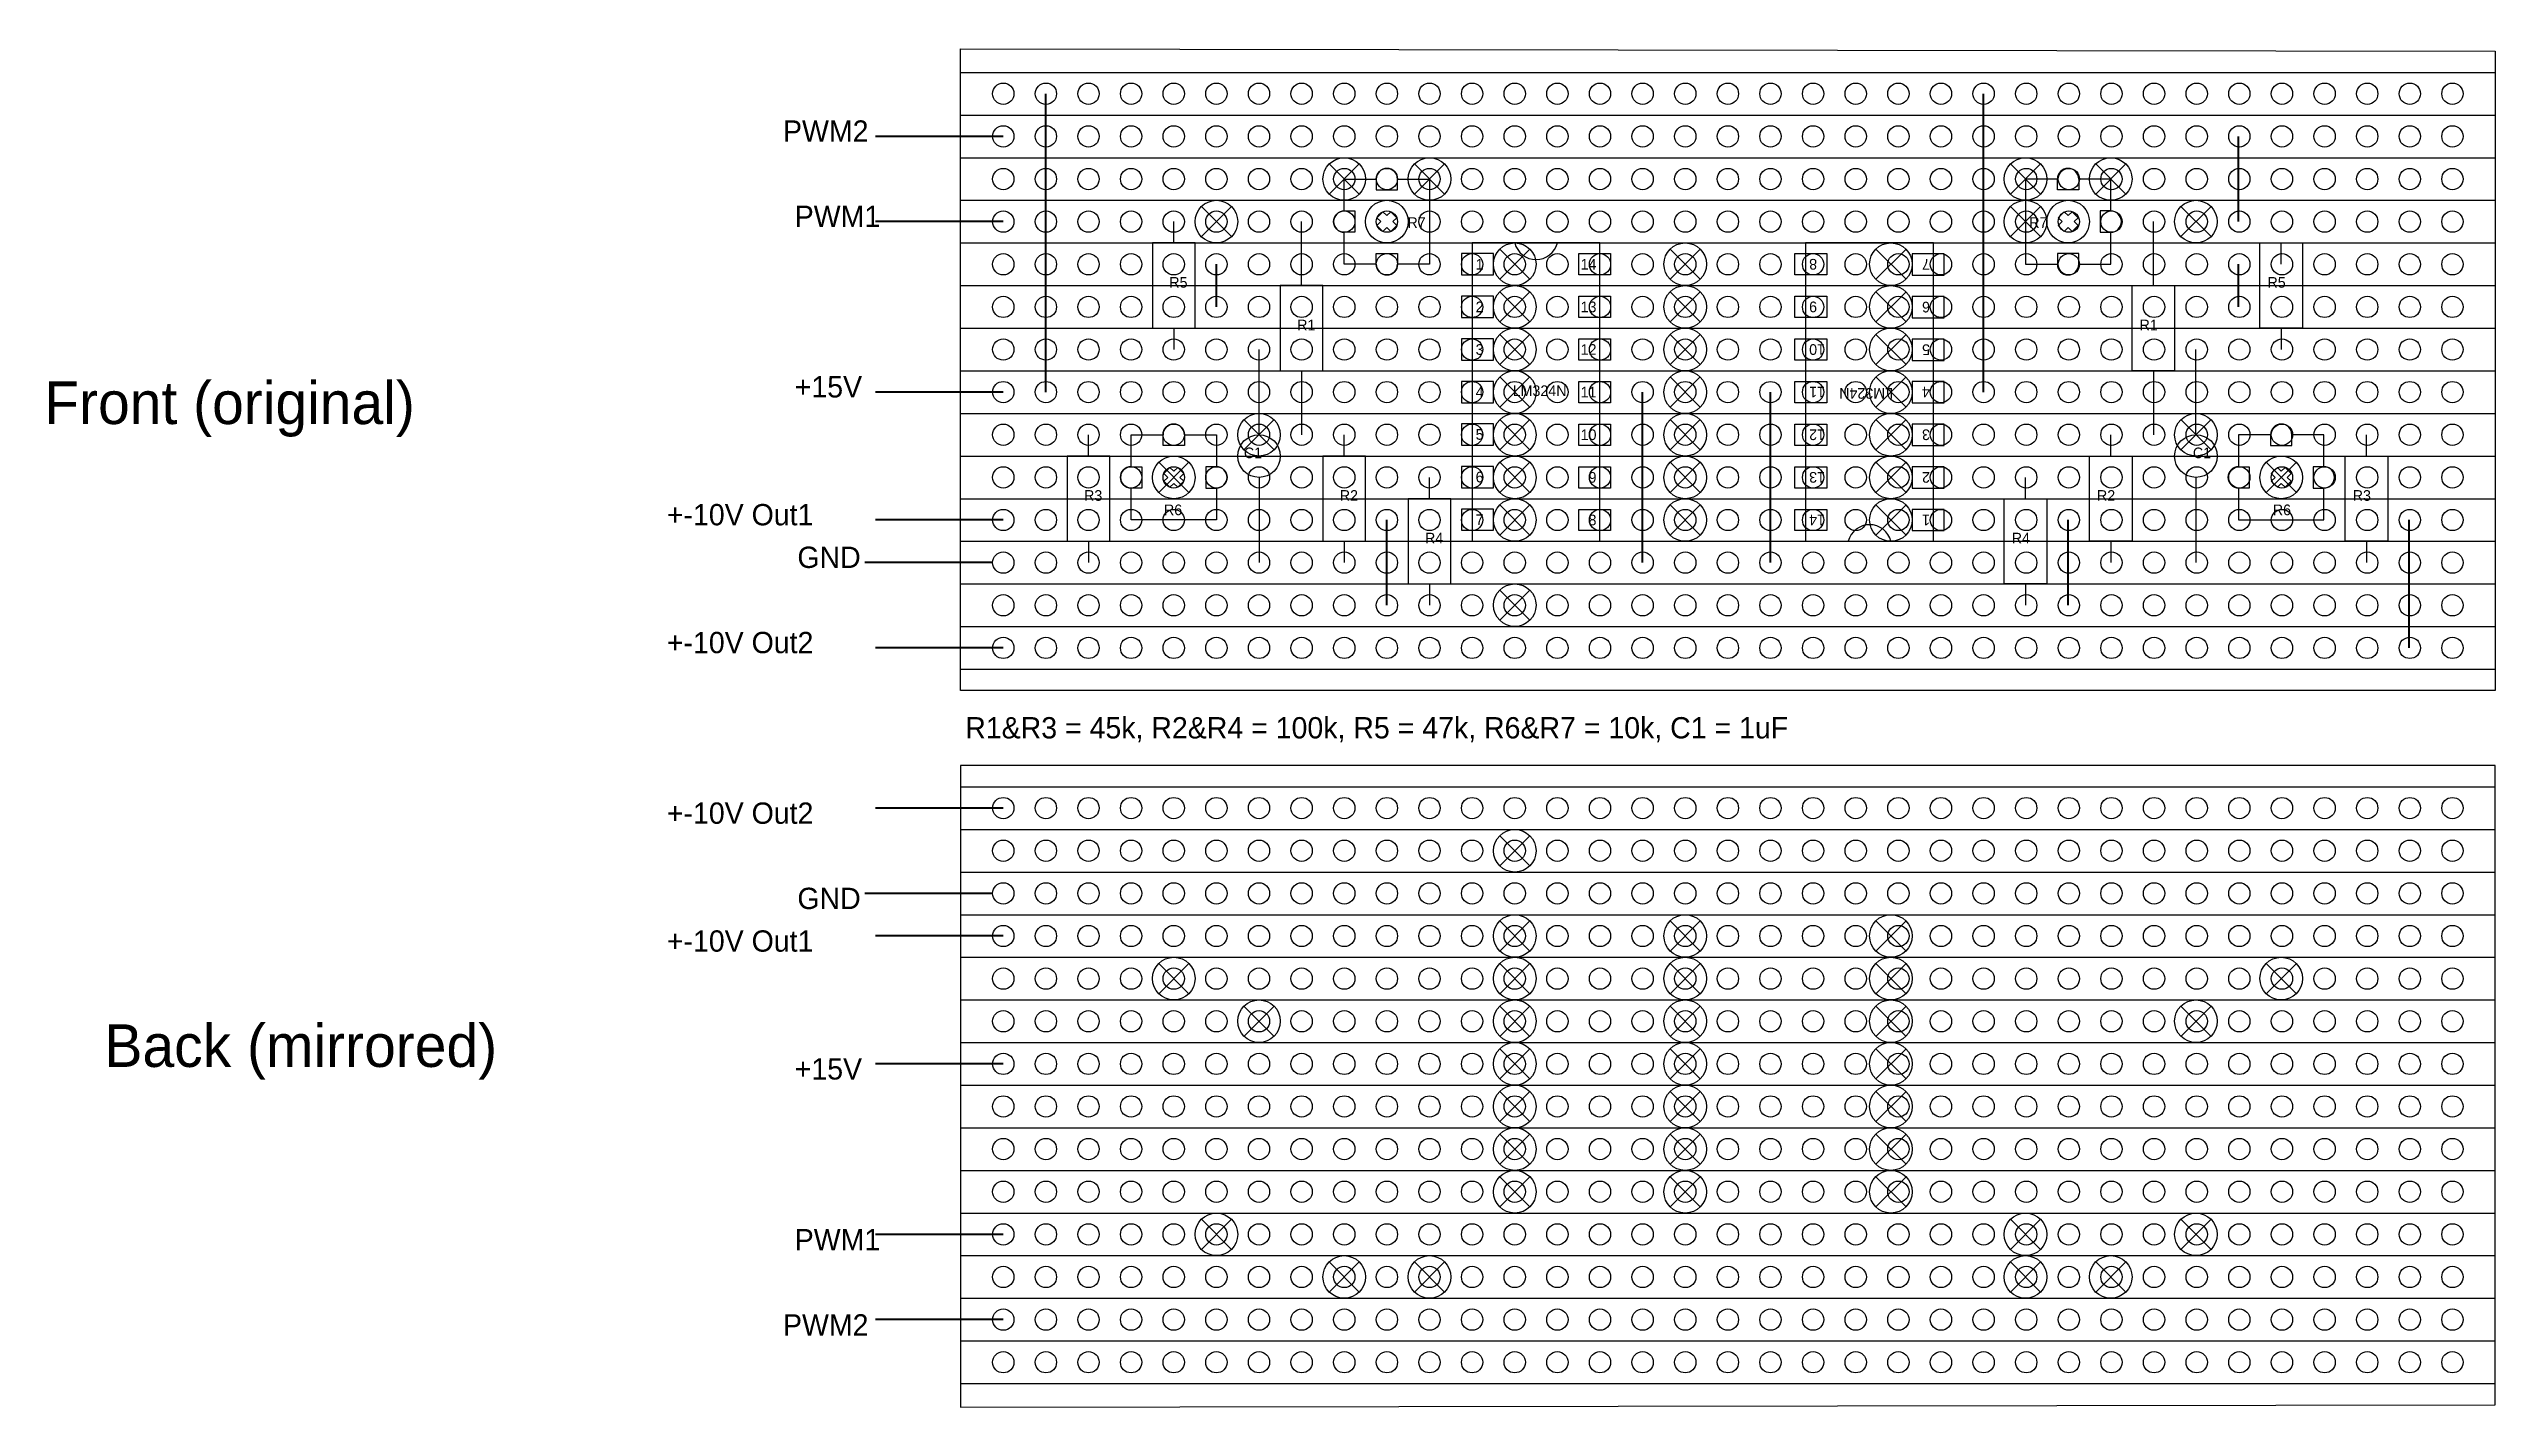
# Model space of a CAD drawing. Header units: millimetres. Extents: x 42 to 272, y 42 to 169.
import ezdxf

# ---------------------------------------------------------------- set-up
doc = ezdxf.new("R2010")
doc.units = ezdxf.units.MM
doc.header["$LTSCALE"] = 6
for name, color, linetype, lineweight in [('_Components', 7, 'Continuous', 30), ('_WBreak', 25, 'Continuous', 30), ('_Wires_top', 1, 'Continuous', 40)]:
    doc.layers.add(name, color=color, linetype=linetype, lineweight=lineweight)
doc.layers.add('_Locked Veroboard', color=253, linetype='Continuous')

msp = doc.modelspace()

# ---------------------------------------------------------------- linework, layer by layer
at = {"layer": '_Components'}
for p, q in [((167.07, 153.62), (167.63, 154.18)), ((168, 153.82), (167.63, 154.18)), ((168, 153.82), (168.37, 154.18)), ((168.93, 153.62), (168.37, 154.18)), ((231, 153.62), (231.57, 154.18)), ((231.93, 153.82), (231.57, 154.18)), ((231.93, 153.82), (232.3, 154.18)), ((232.87, 153.62), (232.3, 154.18)), ((148, 151.25), (148, 153.25)), ((160, 147.25), (160, 153.25)), ((167.43, 153.25), (167.07, 153.62)), ((167.07, 152.89), (167.43, 153.25)), ((167.07, 152.89), (167.63, 152.32)), ((167.63, 152.32), (168, 152.69)), ((168.37, 152.32), (168, 152.69)), ((168.93, 152.89), (168.37, 152.32)), ((168.57, 153.25), (168.93, 153.62)), ((168.93, 152.89), (168.57, 153.25)), ((231.37, 153.25), (231, 153.62)), ((231, 152.89), (231.37, 153.25)), ((231, 152.89), (231.57, 152.32)), ((231.57, 152.32), (231.93, 152.69)), ((232.3, 152.32), (231.93, 152.69)), ((232.87, 152.89), (232.3, 152.32)), ((232.5, 153.25), (232.87, 153.62)), ((232.87, 152.89), (232.5, 153.25)), ((239.93, 147.25), (239.93, 153.25)), ((251.93, 149.25), (251.93, 151.25)), ((148, 143.25), (148, 141.25)), ((251.93, 143.25), (251.93, 141.25)), ((156, 133.25), (156, 141.25)), ((243.93, 133.25), (243.93, 141.25)), ((160, 139.25), (160, 133.25)), ((239.93, 139.25), (239.93, 133.25)), ((140, 131.25), (140, 133.25)), ((164, 131.25), (164, 133.25)), ((235.93, 131.25), (235.93, 133.25)), ((259.93, 131.25), (259.93, 133.25)), ((147.63, 130.18), (147.07, 129.62)), ((147.07, 129.62), (147.43, 129.25)), ((147.07, 128.89), (147.43, 129.25)), ((147.63, 128.32), (147.07, 128.89)), ((147.63, 130.18), (148, 129.82)), ((147.63, 128.32), (148, 128.69)), ((148, 129.82), (148.37, 130.18)), ((148, 128.69), (148.37, 128.32)), ((148.37, 130.18), (148.93, 129.62)), ((148.37, 128.32), (148.93, 128.89)), ((148.57, 129.25), (148.93, 129.62)), ((148.57, 129.25), (148.93, 128.89)), ((156, 129.25), (156, 121.25)), ((172, 127.25), (172, 129.25)), ((227.93, 127.25), (227.93, 129.25)), ((243.93, 129.25), (243.93, 121.25)), ((251.57, 130.18), (251, 129.62)), ((251.37, 129.25), (251, 129.62)), ((251.37, 129.25), (251, 128.89)), ((251.57, 128.32), (251, 128.89)), ((251.93, 129.82), (251.57, 130.18)), ((251.93, 128.69), (251.57, 128.32)), ((252.3, 130.18), (251.93, 129.82)), ((252.3, 128.32), (251.93, 128.69)), ((252.3, 130.18), (252.87, 129.62)), ((252.3, 128.32), (252.87, 128.89)), ((252.87, 129.62), (252.5, 129.25)), ((252.87, 128.89), (252.5, 129.25)), ((140, 123.25), (140, 121.25)), ((164, 123.25), (164, 121.25)), ((235.93, 123.25), (235.93, 121.25)), ((259.93, 123.25), (259.93, 121.25)), ((172, 119.25), (172, 117.25)), ((227.93, 119.25), (227.93, 117.25))]:
    msp.add_line(p, q, dxfattribs=at)
for points in [[(164, 154.25), (164, 157.25), (167, 157.25)], [(167, 157.25), (167, 156.25), (169, 156.25), (169, 157.25)], [(169, 157.25), (172, 157.25), (172, 149.25), (169, 149.25)], [(230.93, 157.25), (227.93, 157.25), (227.93, 149.25), (230.93, 149.25)], [(232.93, 157.25), (232.93, 156.25), (230.93, 156.25), (230.93, 157.25)], [(235.93, 154.25), (235.93, 157.25), (232.93, 157.25)], [(164, 154.25), (165, 154.25), (165, 152.25), (164, 152.25)], [(235.93, 154.25), (234.93, 154.25), (234.93, 152.25), (235.93, 152.25)], [(167, 149.25), (164, 149.25), (164, 152.25)], [(232.93, 149.25), (235.93, 149.25), (235.93, 152.25)], [(167, 149.25), (167, 150.25), (169, 150.25), (169, 149.25)], [(232.93, 149.25), (232.93, 150.25), (230.93, 150.25), (230.93, 149.25)], [(144, 130.25), (144, 133.25), (147, 133.25)], [(149, 133.25), (149, 132.25), (147, 132.25), (147, 133.25)], [(149, 133.25), (152, 133.25), (152, 130.25)], [(250.93, 133.25), (247.93, 133.25), (247.93, 130.25)], [(250.93, 133.25), (250.93, 132.25), (252.93, 132.25), (252.93, 133.25)], [(255.93, 130.25), (255.93, 133.25), (252.93, 133.25)], [(144, 130.25), (145, 130.25), (145, 128.25), (144, 128.25)], [(152, 130.25), (151, 130.25), (151, 128.25), (152, 128.25)], [(247.93, 130.25), (248.93, 130.25), (248.93, 128.25), (247.93, 128.25)], [(255.93, 130.25), (254.93, 130.25), (254.93, 128.25), (255.93, 128.25)], [(152, 128.25), (152, 125.25), (144, 125.25), (144, 128.25)], [(247.93, 128.25), (247.93, 125.25), (255.93, 125.25), (255.93, 128.25)]]:
    msp.add_lwpolyline(points, dxfattribs=at)
for points in [[(150, 151.25), (146, 151.25), (146, 143.25), (150, 143.25)], [(178, 150.25), (175, 150.25), (175, 148.25), (178, 148.25)], [(188, 151.25), (176, 151.25), (176, 123.25), (188, 123.25)], [(186, 150.25), (189, 150.25), (189, 148.25), (186, 148.25)], [(209.3, 148.25), (206.3, 148.25), (206.3, 150.25), (209.3, 150.25)], [(207.3, 123.25), (219.3, 123.25), (219.3, 151.25), (207.3, 151.25)], [(217.3, 148.23), (220.3, 148.23), (220.3, 150.23), (217.3, 150.23)], [(249.93, 151.25), (253.93, 151.25), (253.93, 143.25), (249.93, 143.25)], [(162, 147.25), (158, 147.25), (158, 139.25), (162, 139.25)], [(237.93, 147.25), (241.93, 147.25), (241.93, 139.25), (237.93, 139.25)], [(178, 146.25), (175, 146.25), (175, 144.25), (178, 144.25)], [(186, 146.25), (189, 146.25), (189, 144.25), (186, 144.25)], [(209.3, 144.25), (206.3, 144.25), (206.3, 146.25), (209.3, 146.25)], [(217.3, 144.23), (220.3, 144.23), (220.3, 146.23), (217.3, 146.23)], [(178, 142.25), (175, 142.25), (175, 140.25), (178, 140.25)], [(186, 142.25), (189, 142.25), (189, 140.25), (186, 140.25)], [(209.3, 140.25), (206.3, 140.25), (206.3, 142.25), (209.3, 142.25)], [(217.3, 140.23), (220.3, 140.23), (220.3, 142.23), (217.3, 142.23)], [(178, 138.25), (175, 138.25), (175, 136.25), (178, 136.25)], [(186, 138.25), (189, 138.25), (189, 136.25), (186, 136.25)], [(209.3, 136.25), (206.3, 136.25), (206.3, 138.25), (209.3, 138.25)], [(217.3, 136.25), (220.3, 136.25), (220.3, 138.25), (217.3, 138.25)], [(178, 134.28), (175, 134.28), (175, 132.28), (178, 132.28)], [(186, 134.25), (189, 134.25), (189, 132.25), (186, 132.25)], [(209.3, 132.25), (206.3, 132.25), (206.3, 134.25), (209.3, 134.25)], [(217.3, 132.25), (220.3, 132.25), (220.3, 134.25), (217.3, 134.25)], [(142, 131.25), (138, 131.25), (138, 123.25), (142, 123.25)], [(166, 131.25), (162, 131.25), (162, 123.25), (166, 123.25)], [(233.93, 131.25), (237.93, 131.25), (237.93, 123.25), (233.93, 123.25)], [(257.93, 131.25), (261.93, 131.25), (261.93, 123.25), (257.93, 123.25)], [(178, 130.28), (175, 130.28), (175, 128.28), (178, 128.28)], [(186, 130.25), (189, 130.25), (189, 128.25), (186, 128.25)], [(209.3, 128.25), (206.3, 128.25), (206.3, 130.25), (209.3, 130.25)], [(217.3, 128.25), (220.3, 128.25), (220.3, 130.25), (217.3, 130.25)], [(174, 127.25), (170, 127.25), (170, 119.25), (174, 119.25)], [(178, 126.28), (175, 126.28), (175, 124.28), (178, 124.28)], [(225.93, 127.25), (229.93, 127.25), (229.93, 119.25), (225.93, 119.25)], [(186, 126.25), (189, 126.25), (189, 124.25), (186, 124.25)], [(209.3, 124.25), (206.3, 124.25), (206.3, 126.25), (209.3, 126.25)], [(217.3, 124.25), (220.3, 124.25), (220.3, 126.25), (217.3, 126.25)]]:
    msp.add_lwpolyline(points, close=True, dxfattribs=at)
for centre in [(168, 153.25), (231.93, 153.25), (156, 131.25), (243.93, 131.25), (148, 129.25), (251.93, 129.25)]:
    msp.add_circle(centre, 2, dxfattribs=at)
for centre, radius, start, end in [((168, 157.25), 1, 0, 180), ((231.93, 157.25), 1, 0, 180), ((164, 153.25), 1, 90, 270), ((235.93, 153.25), 1, 270, 90), ((168, 149.25), 1, 180, 0), ((182, 151.75), 2.06, 194.0362, 345.9638), ((231.93, 149.25), 1, 180, 0), ((148, 133.25), 1, 0, 180), ((251.93, 133.25), 1, 0, 180), ((144, 129.25), 1, 90, 270), ((152, 129.25), 1, 270, 90), ((247.93, 129.25), 1, 90, 270), ((255.93, 129.25), 1, 270, 90), ((213.3, 122.75), 2.06, 14.0362, 165.9638)]:
    msp.add_arc(centre, radius, start, end, dxfattribs=at)
at = {"layer": '_Locked Veroboard'}
for p, q in [((128, 167.25), (232, 167.25)), ((168, 167.25), (272, 167.25)), ((128, 163.25), (232, 163.25)), ((128, 163.25), (232, 163.25)), ((168, 163.25), (272, 163.25)), ((168, 163.25), (272, 163.25)), ((128, 159.25), (232, 159.25)), ((168, 159.25), (272, 159.25)), ((128, 155.25), (232, 155.25)), ((168, 155.25), (272, 155.25)), ((128, 151.25), (232, 151.25)), ((168, 151.25), (272, 151.25)), ((128, 147.25), (232, 147.25)), ((168, 147.25), (272, 147.25)), ((128, 143.25), (232, 143.25)), ((168, 143.25), (272, 143.25)), ((128, 139.25), (232, 139.25)), ((168, 139.25), (272, 139.25)), ((128, 135.25), (232, 135.25)), ((168, 135.25), (272, 135.25)), ((128, 131.25), (232, 131.25)), ((168, 131.25), (272, 131.25)), ((128, 127.25), (232, 127.25)), ((168, 127.25), (272, 127.25)), ((128, 123.25), (232, 123.25)), ((168, 123.25), (272, 123.25)), ((128, 119.25), (232, 119.25)), ((168, 119.25), (272, 119.25)), ((128, 115.25), (232, 115.25)), ((168, 115.25), (272, 115.25)), ((128, 111.25), (232, 111.25)), ((168, 111.25), (272, 111.25)), ((128, 100.21), (232, 100.21)), ((168, 100.21), (272, 100.21)), ((128, 96.21), (232, 96.21)), ((168, 96.21), (272, 96.21)), ((128, 92.21), (232, 92.21)), ((168, 92.21), (272, 92.21)), ((128, 88.21), (232, 88.21)), ((168, 88.21), (272, 88.21)), ((128, 84.21), (232, 84.21)), ((168, 84.21), (272, 84.21)), ((128, 80.21), (232, 80.21)), ((168, 80.21), (272, 80.21)), ((128, 76.21), (232, 76.21)), ((168, 76.21), (272, 76.21)), ((128, 72.21), (232, 72.21)), ((168, 72.21), (272, 72.21)), ((128, 68.21), (232, 68.21)), ((168, 68.21), (272, 68.21)), ((128, 64.21), (232, 64.21)), ((168, 64.21), (272, 64.21)), ((128, 60.21), (232, 60.21)), ((168, 60.21), (272, 60.21)), ((128, 56.21), (232, 56.21)), ((168, 56.21), (272, 56.21)), ((128, 52.21), (232, 52.21)), ((168, 52.21), (272, 52.21)), ((128, 48.21), (232, 48.21)), ((128, 48.21), (232, 48.21)), ((168, 48.21), (272, 48.21)), ((168, 48.21), (272, 48.21)), ((128, 44.21), (232, 44.21)), ((168, 44.21), (272, 44.21))]:
    msp.add_line(p, q, dxfattribs=at)
for points in [[(128, 169.46), (272, 169.26), (272, 109.25), (128, 109.25)], [(128, 42), (272, 42.2), (272, 102.21), (128, 102.21)]]:
    msp.add_lwpolyline(points, close=True, dxfattribs=at)
for centre in [(132, 165.25), (136, 165.25), (140, 165.25), (144, 165.25), (148, 165.25), (152, 165.25), (156, 165.25), (160, 165.25), (164, 165.25), (168, 165.25), (172, 165.25), (176, 165.25), (180, 165.25), (184, 165.25), (188, 165.25), (192, 165.25), (196, 165.25), (200, 165.25), (204, 165.25), (208, 165.25), (212, 165.25), (216, 165.25), (220, 165.25), (224, 165.25), (228, 165.25), (232, 165.25), (236, 165.25), (240, 165.25), (244, 165.25), (248, 165.25), (252, 165.25), (256, 165.25), (260, 165.25), (264, 165.25), (268, 165.25), (132, 161.25), (136, 161.25), (140, 161.25), (144, 161.25), (148, 161.25), (152, 161.25), (156, 161.25), (160, 161.25), (164, 161.25), (168, 161.25), (172, 161.25), (176, 161.25), (180, 161.25), (184, 161.25), (188, 161.25), (192, 161.25), (196, 161.25), (200, 161.25), (204, 161.25), (208, 161.25), (212, 161.25), (216, 161.25), (220, 161.25), (224, 161.25), (228, 161.25), (232, 161.25), (236, 161.25), (240, 161.25), (244, 161.25), (248, 161.25), (252, 161.25), (256, 161.25), (260, 161.25), (264, 161.25), (268, 161.25), (132, 157.25), (136, 157.25), (140, 157.25), (144, 157.25), (148, 157.25), (152, 157.25), (156, 157.25), (160, 157.25), (164, 157.25), (168, 157.25), (172, 157.25), (176, 157.25), (180, 157.25), (184, 157.25), (188, 157.25), (192, 157.25), (196, 157.25), (200, 157.25), (204, 157.25), (208, 157.25), (212, 157.25), (216, 157.25), (220, 157.25), (224, 157.25), (228, 157.25), (232, 157.25), (236, 157.25), (240, 157.25), (244, 157.25), (248, 157.25), (252, 157.25), (256, 157.25), (260, 157.25), (264, 157.25), (268, 157.25), (132, 153.25), (136, 153.25), (140, 153.25), (144, 153.25), (148, 153.25), (152, 153.25), (156, 153.25), (160, 153.25), (164, 153.25), (168, 153.25), (172, 153.25), (176, 153.25), (180, 153.25), (184, 153.25), (188, 153.25), (192, 153.25), (196, 153.25), (200, 153.25), (204, 153.25), (208, 153.25), (212, 153.25), (216, 153.25), (220, 153.25), (224, 153.25), (228, 153.25), (232, 153.25), (236, 153.25), (240, 153.25), (244, 153.25), (248, 153.25), (252, 153.25), (256, 153.25), (260, 153.25), (264, 153.25), (268, 153.25), (132, 149.25), (136, 149.25), (140, 149.25), (144, 149.25), (148, 149.25), (152, 149.25), (156, 149.25), (160, 149.25), (164, 149.25), (168, 149.25), (172, 149.25), (176, 149.25), (180, 149.25), (184, 149.25), (188, 149.25), (192, 149.25), (196, 149.25), (200, 149.25), (204, 149.25), (208, 149.25), (212, 149.25), (216, 149.25), (220, 149.25), (224, 149.25), (228, 149.25), (232, 149.25), (236, 149.25), (240, 149.25), (244, 149.25), (248, 149.25), (252, 149.25), (256, 149.25), (260, 149.25), (264, 149.25), (268, 149.25), (132, 145.25), (136, 145.25), (140, 145.25), (144, 145.25), (148, 145.25), (152, 145.25), (156, 145.25), (160, 145.25), (164, 145.25), (168, 145.25), (172, 145.25), (176, 145.25), (180, 145.25), (184, 145.25), (188, 145.25), (192, 145.25), (196, 145.25), (200, 145.25), (204, 145.25), (208, 145.25), (212, 145.25), (216, 145.25), (220, 145.25), (224, 145.25), (228, 145.25), (232, 145.25), (236, 145.25), (240, 145.25), (244, 145.25), (248, 145.25), (252, 145.25), (256, 145.25), (260, 145.25), (264, 145.25), (268, 145.25), (132, 141.25), (136, 141.25), (140, 141.25), (144, 141.25), (148, 141.25), (152, 141.25), (156, 141.25), (160, 141.25), (164, 141.25), (168, 141.25), (172, 141.25), (176, 141.25), (180, 141.25), (184, 141.25), (188, 141.25), (192, 141.25), (196, 141.25), (200, 141.25), (204, 141.25), (208, 141.25), (212, 141.25), (216, 141.25), (220, 141.25), (224, 141.25), (228, 141.25), (232, 141.25), (236, 141.25), (240, 141.25), (244, 141.25), (248, 141.25), (252, 141.25), (256, 141.25), (260, 141.25), (264, 141.25), (268, 141.25), (132, 137.25), (136, 137.25), (140, 137.25), (144, 137.25), (148, 137.25), (152, 137.25), (156, 137.25), (160, 137.25), (164, 137.25), (168, 137.25), (172, 137.25), (176, 137.25), (180, 137.25), (184, 137.25), (188, 137.25), (192, 137.25), (196, 137.25), (200, 137.25), (204, 137.25), (208, 137.25), (212, 137.25), (216, 137.25), (220, 137.25), (224, 137.25), (228, 137.25), (232, 137.25), (236, 137.25), (240, 137.25), (244, 137.25), (248, 137.25), (252, 137.25), (256, 137.25), (260, 137.25), (264, 137.25), (268, 137.25), (132, 133.25), (136, 133.25), (140, 133.25), (144, 133.25), (148, 133.25), (152, 133.25), (156, 133.25), (160, 133.25), (164, 133.25), (168, 133.25), (172, 133.25), (176, 133.25), (180, 133.25), (184, 133.25), (188, 133.25), (192, 133.25), (196, 133.25), (200, 133.25), (204, 133.25), (208, 133.25), (212, 133.25), (216, 133.25), (220, 133.25), (224, 133.25), (228, 133.25), (232, 133.25), (236, 133.25), (240, 133.25), (244, 133.25), (248, 133.25), (252, 133.25), (256, 133.25), (260, 133.25), (264, 133.25), (268, 133.25), (132, 129.25), (136, 129.25), (140, 129.25), (144, 129.25), (148, 129.25), (152, 129.25), (156, 129.25), (160, 129.25), (164, 129.25), (168, 129.25), (172, 129.25), (176, 129.25), (180, 129.25), (184, 129.25), (188, 129.25), (192, 129.25), (196, 129.25), (200, 129.25), (204, 129.25), (208, 129.25), (212, 129.25), (216, 129.25), (220, 129.25), (224, 129.25), (228, 129.25), (232, 129.25), (236, 129.25), (240, 129.25), (244, 129.25), (248, 129.25), (252, 129.25), (256, 129.25), (260, 129.25), (264, 129.25), (268, 129.25), (132, 125.25), (136, 125.25), (140, 125.25), (144, 125.25), (148, 125.25), (152, 125.25), (156, 125.25), (160, 125.25), (164, 125.25), (168, 125.25), (172, 125.25), (176, 125.25), (180, 125.25), (184, 125.25), (188, 125.25), (192, 125.25), (196, 125.25), (200, 125.25), (204, 125.25), (208, 125.25), (212, 125.25), (216, 125.25), (220, 125.25), (224, 125.25), (228, 125.25), (232, 125.25), (236, 125.25), (240, 125.25), (244, 125.25), (248, 125.25), (252, 125.25), (256, 125.25), (260, 125.25), (264, 125.25), (268, 125.25), (132, 121.25), (136, 121.25), (140, 121.25), (144, 121.25), (148, 121.25), (152, 121.25), (156, 121.25), (160, 121.25), (164, 121.25), (168, 121.25), (172, 121.25), (176, 121.25), (180, 121.25), (184, 121.25), (188, 121.25), (192, 121.25), (196, 121.25), (200, 121.25), (204, 121.25), (208, 121.25), (212, 121.25), (216, 121.25), (220, 121.25), (224, 121.25), (228, 121.25), (232, 121.25), (236, 121.25), (240, 121.25), (244, 121.25), (248, 121.25), (252, 121.25), (256, 121.25), (260, 121.25), (264, 121.25), (268, 121.25), (132, 117.25), (136, 117.25), (140, 117.25), (144, 117.25), (148, 117.25), (152, 117.25), (156, 117.25), (160, 117.25), (164, 117.25), (168, 117.25), (172, 117.25), (176, 117.25), (180, 117.25), (184, 117.25), (188, 117.25), (192, 117.25), (196, 117.25), (200, 117.25), (204, 117.25), (208, 117.25), (212, 117.25), (216, 117.25), (220, 117.25), (224, 117.25), (228, 117.25), (232, 117.25), (236, 117.25), (240, 117.25), (244, 117.25), (248, 117.25), (252, 117.25), (256, 117.25), (260, 117.25), (264, 117.25), (268, 117.25), (132, 113.25), (136, 113.25), (140, 113.25), (144, 113.25), (148, 113.25), (152, 113.25), (156, 113.25), (160, 113.25), (164, 113.25), (168, 113.25), (172, 113.25), (176, 113.25), (180, 113.25), (184, 113.25), (188, 113.25), (192, 113.25), (196, 113.25), (200, 113.25), (204, 113.25), (208, 113.25), (212, 113.25), (216, 113.25), (220, 113.25), (224, 113.25), (228, 113.25), (232, 113.25), (236, 113.25), (240, 113.25), (244, 113.25), (248, 113.25), (252, 113.25), (256, 113.25), (260, 113.25), (264, 113.25), (268, 113.25), (132, 98.21), (136, 98.21), (140, 98.21), (144, 98.21), (148, 98.21), (152, 98.21), (156, 98.21), (160, 98.21), (164, 98.21), (168, 98.21), (172, 98.21), (176, 98.21), (180, 98.21), (184, 98.21), (188, 98.21), (192, 98.21), (196, 98.21), (200, 98.21), (204, 98.21), (208, 98.21), (212, 98.21), (216, 98.21), (220, 98.21), (224, 98.21), (228, 98.21), (232, 98.21), (236, 98.21), (240, 98.21), (244, 98.21), (248, 98.21), (252, 98.21), (256, 98.21), (260, 98.21), (264, 98.21), (268, 98.21), (132, 94.21), (136, 94.21), (140, 94.21), (144, 94.21), (148, 94.21), (152, 94.21), (156, 94.21), (160, 94.21), (164, 94.21), (168, 94.21), (172, 94.21), (176, 94.21), (180, 94.21), (184, 94.21), (188, 94.21), (192, 94.21), (196, 94.21), (200, 94.21), (204, 94.21), (208, 94.21), (212, 94.21), (216, 94.21), (220, 94.21), (224, 94.21), (228, 94.21), (232, 94.21), (236, 94.21), (240, 94.21), (244, 94.21), (248, 94.21), (252, 94.21), (256, 94.21), (260, 94.21), (264, 94.21), (268, 94.21), (132, 90.21), (136, 90.21), (140, 90.21), (144, 90.21), (148, 90.21), (152, 90.21), (156, 90.21), (160, 90.21), (164, 90.21), (168, 90.21), (172, 90.21), (176, 90.21), (180, 90.21), (184, 90.21), (188, 90.21), (192, 90.21), (196, 90.21), (200, 90.21), (204, 90.21), (208, 90.21), (212, 90.21), (216, 90.21), (220, 90.21), (224, 90.21), (228, 90.21), (232, 90.21), (236, 90.21), (240, 90.21), (244, 90.21), (248, 90.21), (252, 90.21), (256, 90.21), (260, 90.21), (264, 90.21), (268, 90.21), (132, 86.21), (136, 86.21), (140, 86.21), (144, 86.21), (148, 86.21), (152, 86.21), (156, 86.21), (160, 86.21), (164, 86.21), (168, 86.21), (172, 86.21), (176, 86.21), (180, 86.21), (184, 86.21), (188, 86.21), (192, 86.21), (196, 86.21), (200, 86.21), (204, 86.21), (208, 86.21), (212, 86.21), (216, 86.21), (220, 86.21), (224, 86.21), (228, 86.21), (232, 86.21), (236, 86.21), (240, 86.21), (244, 86.21), (248, 86.21), (252, 86.21), (256, 86.21), (260, 86.21), (264, 86.21), (268, 86.21), (132, 82.21), (136, 82.21), (140, 82.21), (144, 82.21), (148, 82.21), (152, 82.21), (156, 82.21), (160, 82.21), (164, 82.21), (168, 82.21), (172, 82.21), (176, 82.21), (180, 82.21), (184, 82.21), (188, 82.21), (192, 82.21), (196, 82.21), (200, 82.21), (204, 82.21), (208, 82.21), (212, 82.21), (216, 82.21), (220, 82.21), (224, 82.21), (228, 82.21), (232, 82.21), (236, 82.21), (240, 82.21), (244, 82.21), (248, 82.21), (252, 82.21), (256, 82.21), (260, 82.21), (264, 82.21), (268, 82.21), (132, 78.21), (136, 78.21), (140, 78.21), (144, 78.21), (148, 78.21), (152, 78.21), (156, 78.21), (160, 78.21), (164, 78.21), (168, 78.21), (172, 78.21), (176, 78.21), (180, 78.21), (184, 78.21), (188, 78.21), (192, 78.21), (196, 78.21), (200, 78.21), (204, 78.21), (208, 78.21), (212, 78.21), (216, 78.21), (220, 78.21), (224, 78.21), (228, 78.21), (232, 78.21), (236, 78.21), (240, 78.21), (244, 78.21), (248, 78.21), (252, 78.21), (256, 78.21), (260, 78.21), (264, 78.21), (268, 78.21), (132, 74.21), (136, 74.21), (140, 74.21), (144, 74.21), (148, 74.21), (152, 74.21), (156, 74.21), (160, 74.21), (164, 74.21), (168, 74.21), (172, 74.21), (176, 74.21), (180, 74.21), (184, 74.21), (188, 74.21), (192, 74.21), (196, 74.21), (200, 74.21), (204, 74.21), (208, 74.21), (212, 74.21), (216, 74.21), (220, 74.21), (224, 74.21), (228, 74.21), (232, 74.21), (236, 74.21), (240, 74.21), (244, 74.21), (248, 74.21), (252, 74.21), (256, 74.21), (260, 74.21), (264, 74.21), (268, 74.21), (132, 70.21), (136, 70.21), (140, 70.21), (144, 70.21), (148, 70.21), (152, 70.21), (156, 70.21), (160, 70.21), (164, 70.21), (168, 70.21), (172, 70.21), (176, 70.21), (180, 70.21), (184, 70.21), (188, 70.21), (192, 70.21), (196, 70.21), (200, 70.21), (204, 70.21), (208, 70.21), (212, 70.21), (216, 70.21), (220, 70.21), (224, 70.21), (228, 70.21), (232, 70.21), (236, 70.21), (240, 70.21), (244, 70.21), (248, 70.21), (252, 70.21), (256, 70.21), (260, 70.21), (264, 70.21), (268, 70.21), (132, 66.21), (136, 66.21), (140, 66.21), (144, 66.21), (148, 66.21), (152, 66.21), (156, 66.21), (160, 66.21), (164, 66.21), (168, 66.21), (172, 66.21), (176, 66.21), (180, 66.21), (184, 66.21), (188, 66.21), (192, 66.21), (196, 66.21), (200, 66.21), (204, 66.21), (208, 66.21), (212, 66.21), (216, 66.21), (220, 66.21), (224, 66.21), (228, 66.21), (232, 66.21), (236, 66.21), (240, 66.21), (244, 66.21), (248, 66.21), (252, 66.21), (256, 66.21), (260, 66.21), (264, 66.21), (268, 66.21), (132, 62.21), (136, 62.21), (140, 62.21), (144, 62.21), (148, 62.21), (152, 62.21), (156, 62.21), (160, 62.21), (164, 62.21), (168, 62.21), (172, 62.21), (176, 62.21), (180, 62.21), (184, 62.21), (188, 62.21), (192, 62.21), (196, 62.21), (200, 62.21), (204, 62.21), (208, 62.21), (212, 62.21), (216, 62.21), (220, 62.21), (224, 62.21), (228, 62.21), (232, 62.21), (236, 62.21), (240, 62.21), (244, 62.21), (248, 62.21), (252, 62.21), (256, 62.21), (260, 62.21), (264, 62.21), (268, 62.21), (132, 58.21), (136, 58.21), (140, 58.21), (144, 58.21), (148, 58.21), (152, 58.21), (156, 58.21), (160, 58.21), (164, 58.21), (168, 58.21), (172, 58.21), (176, 58.21), (180, 58.21), (184, 58.21), (188, 58.21), (192, 58.21), (196, 58.21), (200, 58.21), (204, 58.21), (208, 58.21), (212, 58.21), (216, 58.21), (220, 58.21), (224, 58.21), (228, 58.21), (232, 58.21), (236, 58.21), (240, 58.21), (244, 58.21), (248, 58.21), (252, 58.21), (256, 58.21), (260, 58.21), (264, 58.21), (268, 58.21), (132, 54.21), (136, 54.21), (140, 54.21), (144, 54.21), (148, 54.21), (152, 54.21), (156, 54.21), (160, 54.21), (164, 54.21), (168, 54.21), (172, 54.21), (176, 54.21), (180, 54.21), (184, 54.21), (188, 54.21), (192, 54.21), (196, 54.21), (200, 54.21), (204, 54.21), (208, 54.21), (212, 54.21), (216, 54.21), (220, 54.21), (224, 54.21), (228, 54.21), (232, 54.21), (236, 54.21), (240, 54.21), (244, 54.21), (248, 54.21), (252, 54.21), (256, 54.21), (260, 54.21), (264, 54.21), (268, 54.21), (132, 50.21), (136, 50.21), (140, 50.21), (144, 50.21), (148, 50.21), (152, 50.21), (156, 50.21), (160, 50.21), (164, 50.21), (168, 50.21), (172, 50.21), (176, 50.21), (180, 50.21), (184, 50.21), (188, 50.21), (192, 50.21), (196, 50.21), (200, 50.21), (204, 50.21), (208, 50.21), (212, 50.21), (216, 50.21), (220, 50.21), (224, 50.21), (228, 50.21), (232, 50.21), (236, 50.21), (240, 50.21), (244, 50.21), (248, 50.21), (252, 50.21), (256, 50.21), (260, 50.21), (264, 50.21), (268, 50.21), (132, 46.21), (136, 46.21), (140, 46.21), (144, 46.21), (148, 46.21), (152, 46.21), (156, 46.21), (160, 46.21), (164, 46.21), (168, 46.21), (172, 46.21), (176, 46.21), (180, 46.21), (184, 46.21), (188, 46.21), (192, 46.21), (196, 46.21), (200, 46.21), (204, 46.21), (208, 46.21), (212, 46.21), (216, 46.21), (220, 46.21), (224, 46.21), (228, 46.21), (232, 46.21), (236, 46.21), (240, 46.21), (244, 46.21), (248, 46.21), (252, 46.21), (256, 46.21), (260, 46.21), (264, 46.21), (268, 46.21)]:
    msp.add_circle(centre, 1, dxfattribs=at)
at = {"layer": '_WBreak'}
for p, q in [((165.41, 158.67), (162.59, 155.84)), ((165.41, 155.84), (162.59, 158.67)), ((173.41, 158.67), (170.59, 155.84)), ((173.41, 155.84), (170.59, 158.67)), ((226.52, 158.67), (229.35, 155.84)), ((226.52, 155.84), (229.35, 158.67)), ((234.52, 158.67), (237.35, 155.84)), ((234.52, 155.84), (237.35, 158.67)), ((153.41, 154.67), (150.59, 151.84)), ((153.41, 151.84), (150.59, 154.67)), ((226.52, 154.67), (229.35, 151.84)), ((226.52, 151.84), (229.35, 154.67)), ((242.52, 154.67), (245.35, 151.84)), ((242.52, 151.84), (245.35, 154.67)), ((181.41, 150.67), (178.59, 147.84)), ((181.41, 147.84), (178.59, 150.67)), ((194.59, 147.84), (197.41, 150.67)), ((194.59, 150.67), (197.41, 147.84)), ((213.89, 147.84), (216.72, 150.67)), ((213.89, 150.67), (216.72, 147.84)), ((181.41, 146.67), (178.59, 143.84)), ((181.41, 143.84), (178.59, 146.67)), ((194.59, 143.84), (197.41, 146.67)), ((194.59, 146.67), (197.41, 143.84)), ((213.89, 143.84), (216.72, 146.67)), ((213.89, 146.67), (216.72, 143.84)), ((181.41, 142.67), (178.59, 139.84)), ((181.41, 139.84), (178.59, 142.67)), ((194.59, 139.84), (197.41, 142.67)), ((194.59, 142.67), (197.41, 139.84)), ((213.89, 139.84), (216.72, 142.67)), ((213.89, 142.67), (216.72, 139.84)), ((181.41, 138.67), (178.59, 135.84)), ((181.41, 135.84), (178.59, 138.67)), ((194.59, 135.84), (197.41, 138.67)), ((194.59, 138.67), (197.41, 135.84)), ((213.89, 135.84), (216.72, 138.67)), ((213.89, 138.67), (216.72, 135.84)), ((157.41, 134.67), (154.59, 131.84)), ((157.41, 131.84), (154.59, 134.67)), ((181.41, 134.67), (178.59, 131.84)), ((181.41, 131.84), (178.59, 134.67)), ((194.59, 131.84), (197.41, 134.67)), ((194.59, 134.67), (197.41, 131.84)), ((213.89, 131.84), (216.72, 134.67)), ((213.89, 134.67), (216.72, 131.84)), ((242.52, 134.67), (245.35, 131.84)), ((242.52, 131.84), (245.35, 134.67)), ((149.41, 130.67), (146.59, 127.84)), ((149.41, 127.84), (146.59, 130.67)), ((181.41, 130.67), (178.59, 127.84)), ((181.41, 127.84), (178.59, 130.67)), ((194.59, 127.84), (197.41, 130.67)), ((194.59, 130.67), (197.41, 127.84)), ((213.89, 127.84), (216.72, 130.67)), ((213.89, 130.67), (216.72, 127.84)), ((250.52, 130.67), (253.35, 127.84)), ((250.52, 127.84), (253.35, 130.67)), ((181.41, 126.67), (178.59, 123.84)), ((181.41, 123.84), (178.59, 126.67)), ((194.59, 123.84), (197.41, 126.67)), ((194.59, 126.67), (197.41, 123.84)), ((213.89, 123.84), (216.72, 126.67)), ((213.89, 126.67), (216.72, 123.84)), ((181.41, 118.67), (178.59, 115.84)), ((181.41, 115.84), (178.59, 118.67)), ((181.41, 92.79), (178.59, 95.62)), ((181.41, 95.62), (178.59, 92.79)), ((181.41, 84.79), (178.59, 87.62)), ((181.41, 87.62), (178.59, 84.79)), ((194.59, 87.62), (197.41, 84.79)), ((194.59, 84.79), (197.41, 87.62)), ((213.89, 87.62), (216.72, 84.79)), ((213.89, 84.79), (216.72, 87.62)), ((149.41, 80.79), (146.59, 83.62)), ((149.41, 83.62), (146.59, 80.79)), ((181.41, 80.79), (178.59, 83.62)), ((181.41, 83.62), (178.59, 80.79)), ((194.59, 83.62), (197.41, 80.79)), ((194.59, 80.79), (197.41, 83.62)), ((213.89, 83.62), (216.72, 80.79)), ((213.89, 80.79), (216.72, 83.62)), ((250.52, 80.79), (253.35, 83.62)), ((250.52, 83.62), (253.35, 80.79)), ((157.41, 76.79), (154.59, 79.62)), ((157.41, 79.62), (154.59, 76.79)), ((181.41, 76.79), (178.59, 79.62)), ((181.41, 79.62), (178.59, 76.79)), ((194.59, 79.62), (197.41, 76.79)), ((194.59, 76.79), (197.41, 79.62)), ((213.89, 79.62), (216.72, 76.79)), ((213.89, 76.79), (216.72, 79.62)), ((242.52, 76.79), (245.35, 79.62)), ((242.52, 79.62), (245.35, 76.79)), ((181.41, 72.79), (178.59, 75.62)), ((181.41, 75.62), (178.59, 72.79)), ((194.59, 75.62), (197.41, 72.79)), ((194.59, 72.79), (197.41, 75.62)), ((213.89, 75.62), (216.72, 72.79)), ((213.89, 72.79), (216.72, 75.62)), ((181.41, 68.79), (178.59, 71.62)), ((181.41, 71.62), (178.59, 68.79)), ((194.59, 71.62), (197.41, 68.79)), ((194.59, 68.79), (197.41, 71.62)), ((213.89, 71.62), (216.72, 68.79)), ((213.89, 68.79), (216.72, 71.62)), ((181.41, 64.79), (178.59, 67.62)), ((181.41, 67.62), (178.59, 64.79)), ((194.59, 67.62), (197.41, 64.79)), ((194.59, 64.79), (197.41, 67.62)), ((213.89, 67.62), (216.72, 64.79)), ((213.89, 64.79), (216.72, 67.62)), ((181.41, 60.79), (178.59, 63.62)), ((181.41, 63.62), (178.59, 60.79)), ((194.59, 63.62), (197.41, 60.79)), ((194.59, 60.79), (197.41, 63.62)), ((213.89, 63.62), (216.72, 60.79)), ((213.89, 60.79), (216.72, 63.62)), ((153.41, 56.79), (150.59, 59.62)), ((153.41, 59.62), (150.59, 56.79)), ((226.52, 56.79), (229.35, 59.62)), ((226.52, 59.62), (229.35, 56.79)), ((242.52, 56.79), (245.35, 59.62)), ((242.52, 59.62), (245.35, 56.79)), ((165.41, 52.79), (162.59, 55.62)), ((165.41, 55.62), (162.59, 52.79)), ((173.41, 52.79), (170.59, 55.62)), ((173.41, 55.62), (170.59, 52.79)), ((226.52, 52.79), (229.35, 55.62)), ((226.52, 55.62), (229.35, 52.79)), ((234.52, 52.79), (237.35, 55.62)), ((234.52, 55.62), (237.35, 52.79))]:
    msp.add_line(p, q, dxfattribs=at)
for centre in [(164, 157.25), (172, 157.25), (227.93, 157.25), (235.93, 157.25), (152, 153.25), (227.93, 153.25), (243.93, 153.25), (180, 149.25), (196, 149.25), (215.3, 149.25), (180, 145.25), (196, 145.25), (215.3, 145.25), (180, 141.25), (196, 141.25), (215.3, 141.25), (180, 137.25), (196, 137.25), (215.3, 137.25), (156, 133.25), (180, 133.25), (196, 133.25), (215.3, 133.25), (243.93, 133.25), (148, 129.25), (180, 129.25), (196, 129.25), (215.3, 129.25), (251.93, 129.25), (180, 125.25), (196, 125.25), (215.3, 125.25), (180, 117.25), (180, 94.21), (180, 86.21), (196, 86.21), (215.3, 86.21), (148, 82.21), (180, 82.21), (196, 82.21), (215.3, 82.21), (251.93, 82.21), (156, 78.21), (180, 78.21), (196, 78.21), (215.3, 78.21), (243.93, 78.21), (180, 74.21), (196, 74.21), (215.3, 74.21), (180, 70.21), (196, 70.21), (215.3, 70.21), (180, 66.21), (196, 66.21), (215.3, 66.21), (180, 62.21), (196, 62.21), (215.3, 62.21), (152, 58.21), (227.93, 58.21), (243.93, 58.21), (164, 54.21), (172, 54.21), (227.93, 54.21), (235.93, 54.21)]:
    msp.add_circle(centre, 2, dxfattribs=at)
at = {"layer": '_Wires_top'}
for p, q in [((136, 137.25), (136, 165.25)), ((224, 137.25), (224, 165.25)), ((132, 137.25), (120, 137.25)), ((132, 74.21), (120, 74.21))]:
    msp.add_line(p, q, dxfattribs=at)
at = {"layer": '_Wires_top', "color": 3}
for p, q in [((132, 161.25), (120, 161.25)), ((247.93, 153.25), (247.93, 161.25)), ((132, 153.25), (120, 153.25)), ((152, 145.25), (152, 149.25)), ((247.93, 145.25), (247.93, 149.25)), ((132, 125.25), (120, 125.25)), ((168, 117.25), (168, 125.25)), ((231.93, 117.25), (231.93, 125.25)), ((263.93, 113.25), (263.93, 125.25)), ((132, 113.25), (120, 113.25)), ((132, 98.21), (120, 98.21)), ((132, 86.21), (120, 86.21)), ((132, 58.21), (120, 58.21)), ((132, 50.21), (120, 50.21))]:
    msp.add_line(p, q, dxfattribs=at)
at = {"layer": '_Wires_top', "color": 250}
for p, q in [((192, 121.25), (192, 137.25)), ((204, 121.25), (204, 137.25)), ((131, 121.25), (119, 121.25)), ((131, 90.21), (119, 90.21))]:
    msp.add_line(p, q, dxfattribs=at)

# ---------------------------------------------------------------- texts
for s, width, gutter_width, heights, insert, char_height, attachment_point in [('PWM2', 4, 10, [2], (111.33, 162.75), 2, 1), ('PWM1', 4, 10, [2], (112.43, 154.75), 2, 1), ('Front (original)', 56, 20, [0], (42, 138.25), 4, 1), ('+15V', 4, 10, [2], (112.43, 138.75), 2, 1), ('+-10V Out1', 24.1222, 10, [1.62], (100.43, 126.75), 2, 1), ('GND', 4, 10, [2], (112.68, 122.75), 2, 1), ('+-10V Out2', 19.8974, 10, [2], (100.43, 114.75), 2, 1), ('R1&R3 = 45k, R2&R4 = 100k, R5 = 47k, R6&R7 = 10k, C1 = 1uF', 150.4052, 10, [19.66], (128.43, 106.75), 2, 1), ('+-10V Out2', 19.8974, 10, [2], (100.43, 96.71), 2, 7), ('GND', 4, 10, [2], (112.68, 88.71), 2, 7), ('+-10V Out1', 24.1222, 10, [1.62], (100.43, 84.71), 2, 7), ('Back (mirrored)', 71.0617, 20, [9.17], (47.65, 77.92), 4, 1), ('+15V', 4, 10, [2], (112.43, 72.71), 2, 7), ('PWM1', 4, 10, [2], (112.43, 56.71), 2, 7), ('PWM2', 4, 10, [2], (111.33, 48.71), 2, 7)]:
    msp.add_mtext_dynamic_manual_height_columns(s, width=width, gutter_width=gutter_width, heights=heights, dxfattribs=dict(insert=insert, char_height=char_height, attachment_point=attachment_point))
at = {"layer": '_Components', "char_height": 1}
for s, width, gutter_width, heights, insert, attachment_point in [('R7', 4, 10, [0], (171.64, 153.66), 3), ('R7', 4, 10, [0], (228.29, 153.66), 1), ('1', 2, 20, [0], (176.33, 149.75), 1), ('14', 2, 20, [0], (187.67, 149.75), 3), ('R5', 4, 10, [0], (149.29, 148.05), 3), ('R5', 4, 10, [0], (250.64, 148.05), 1), ('2', 2, 20, [0], (176.33, 145.75), 1), ('13', 2, 20, [0], (187.67, 145.75), 3), ('R1', 4, 10, [0], (161.29, 144.05), 3), ('R1', 4, 10, [0], (238.64, 144.05), 1), ('3', 2, 20, [0], (176.33, 141.75), 1), ('12', 2, 20, [0], (187.67, 141.75), 3), ('4', 2, 20, [0], (176.33, 137.75), 1), ('LM324N', 9.3609, 20, [0.693], (184.86, 137.88), 3), ('11', 2, 20, [0], (187.67, 137.75), 3), ('5', 2, 20, [0], (176.33, 133.78), 1), ('10', 2, 20, [0], (187.67, 133.75), 3), ('C1', 4, 10, [0], (156.29, 132.05), 3), ('C1', 4, 10, [0], (243.64, 132.05), 1), ('6', 2, 20, [0], (176.33, 129.78), 1), ('9', 2, 20, [0], (187.67, 129.75), 3), ('R3', 4, 10, [0], (141.29, 128.05), 3), ('R6', 4, 10, [0], (148.79, 126.7), 3), ('R2', 4, 10, [0], (165.29, 128.05), 3), ('R2', 4, 10, [0], (234.64, 128.05), 1), ('R6', 4, 10, [0], (251.14, 126.7), 1), ('R3', 4, 10, [0], (258.64, 128.05), 1), ('R4', 4, 10, [0], (173.29, 124.05), 3), ('7', 2, 20, [0], (176.33, 125.78), 1), ('8', 2, 20, [0], (187.67, 125.75), 3), ('R4', 4, 10, [0], (226.64, 124.05), 1)]:
    msp.add_mtext_dynamic_manual_height_columns(s, width=width, gutter_width=gutter_width, heights=heights, dxfattribs=dict(at, insert=insert, attachment_point=attachment_point))
at = {"layer": '_Components', "char_height": 1, "rotation": 180}
for s, width, heights, insert, attachment_point in [('8', 2, [0], (207.63, 148.75), 3), ('7', 2, [0], (218.97, 148.73), 1), ('9', 2, [0], (207.63, 144.75), 3), ('6', 2, [0], (218.97, 144.73), 1), ('10', 2, [0], (207.63, 140.75), 3), ('5', 2, [0], (218.97, 140.73), 1), ('11', 2, [0], (207.63, 136.75), 3), ('4', 2, [0], (218.97, 136.75), 1), ('LM324N', 9.3609, [0.693], (210.45, 136.63), 3), ('12', 2, [0], (207.63, 132.75), 3), ('3', 2, [0], (218.97, 132.75), 1), ('13', 2, [0], (207.63, 128.75), 3), ('2', 2, [0], (218.97, 128.75), 1), ('14', 2, [0], (207.63, 124.75), 3), ('1', 2, [0], (218.97, 124.75), 1)]:
    msp.add_mtext_dynamic_manual_height_columns(s, width=width, gutter_width=20, heights=heights, dxfattribs=dict(at, insert=insert, attachment_point=attachment_point))

doc.saveas('drawing.dxf')
